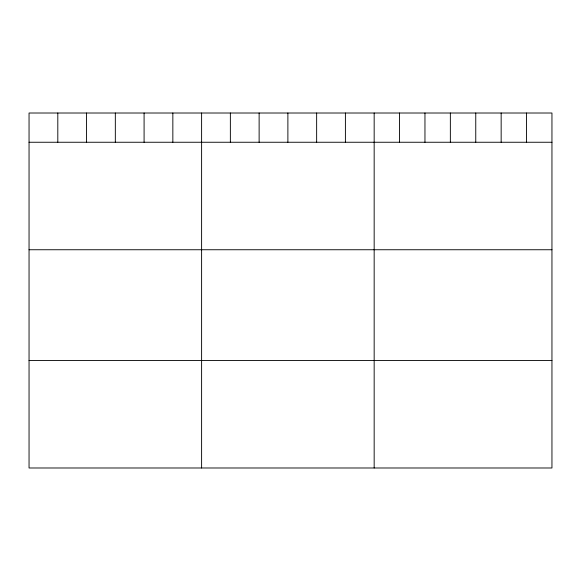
<?xml version="1.0" encoding="UTF-8"?>
<svg xmlns="http://www.w3.org/2000/svg" width="581" height="581" viewBox="0 0 581 581"><rect width="100%" height="100%" fill="white"/><g stroke="black" fill="none" stroke-linecap="round" stroke-linejoin="round"><path stroke-width="0.87" d="M551.95 142.251L551.95 467.988L29.05 467.988L29.05 113.012L551.95 113.012L551.95 142.251L29.05 142.251M29.05 249.743L551.95 249.743M29.05 360.496L551.95 360.496M526.553 113.012L526.553 142.251M501.156 113.012L501.156 142.251M475.759 113.012L475.759 142.251M450.355 113.012L450.355 142.251M424.958 113.012L424.958 142.251M399.561 113.012L399.561 142.251M374.164 113.012L374.164 467.988M345.404 113.012L345.404 142.251M316.645 113.012L316.645 142.251M287.885 113.012L287.885 142.251M259.126 113.012L259.126 142.251M230.366 113.012L230.366 142.251M201.607 113.012L201.607 467.988M172.847 113.012L172.847 142.251M144.088 113.012L144.088 142.251M115.329 113.012L115.329 142.251M86.569 113.012L86.569 142.251M57.809 113.012L57.809 142.251"/></g></svg>
